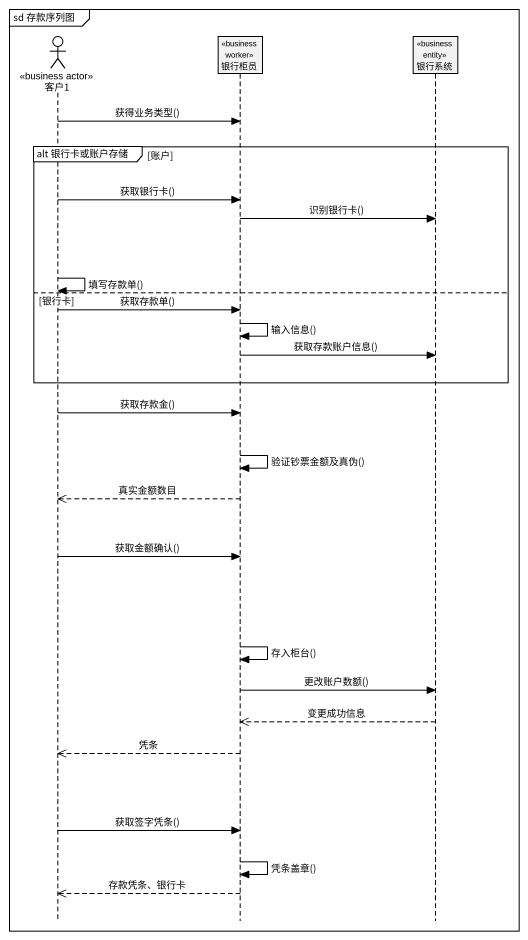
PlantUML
@startuml
mainframe sd 存款序列图
hide footbox
actor 客户1 <<business actor>>
participant 银行柜员 <<business worker>>
participant 银行系统 <<business entity>>

客户1 -> 银行柜员 : 获得业务类型()
group alt 银行卡或账户存储 [账户]
  客户1 -> 银行柜员 : 获取银行卡()
  银行柜员 -> 银行系统 : 识别银行卡()
  客户1 -> 客户1 : 填写存款单()
else 银行卡
  客户1 -> 银行柜员 : 获取存款单()
  银行柜员 -> 银行柜员 : 输入信息()
  银行柜员 -> 银行系统 : 获取存款账户信息()
end
客户1 -> 银行柜员 : 获取存款金()
银行柜员 -> 银行柜员 : 验证钞票金额及真伪()
银行柜员 -->> 客户1 : 真实金额数目
客户1 -> 银行柜员 : 获取金额确认()
银行柜员 -> 银行柜员 : 存入柜台()
银行柜员 -> 银行系统 : 更改账户数额()
银行系统 -->> 银行柜员 : 变更成功信息
银行柜员 -->> 客户1 : 凭条
客户1 -> 银行柜员 : 获取签字凭条()
银行柜员 -> 银行柜员 : 凭条盖章()
银行柜员 -->> 客户1 : 存款凭条、银行卡
@enduml
